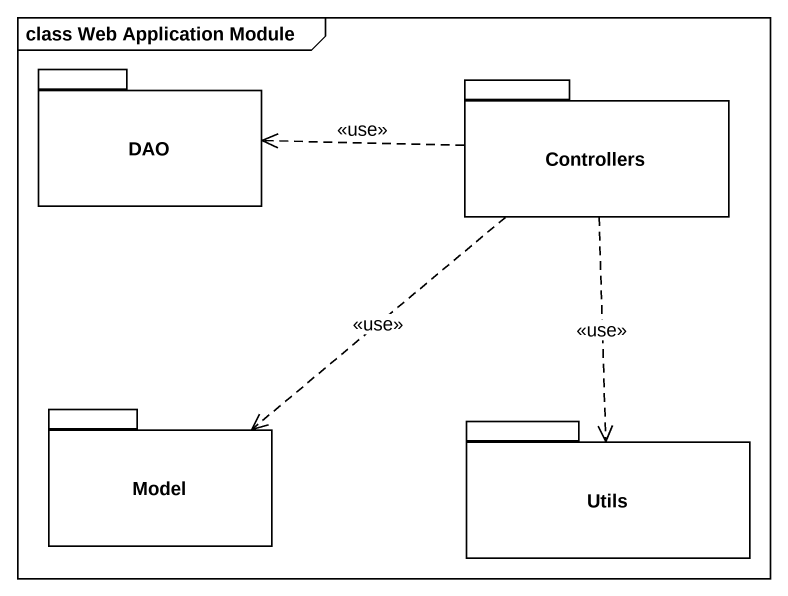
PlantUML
@startuml
mainframe class Web Application Module
package DAO {
}
package Controllers {
}
package Model {
}
package Utils {
}
Controllers .left.> DAO : <<use>>
Controllers ..> Model : <<use>>
Controllers ..> Utils : <<use>>
@enduml
